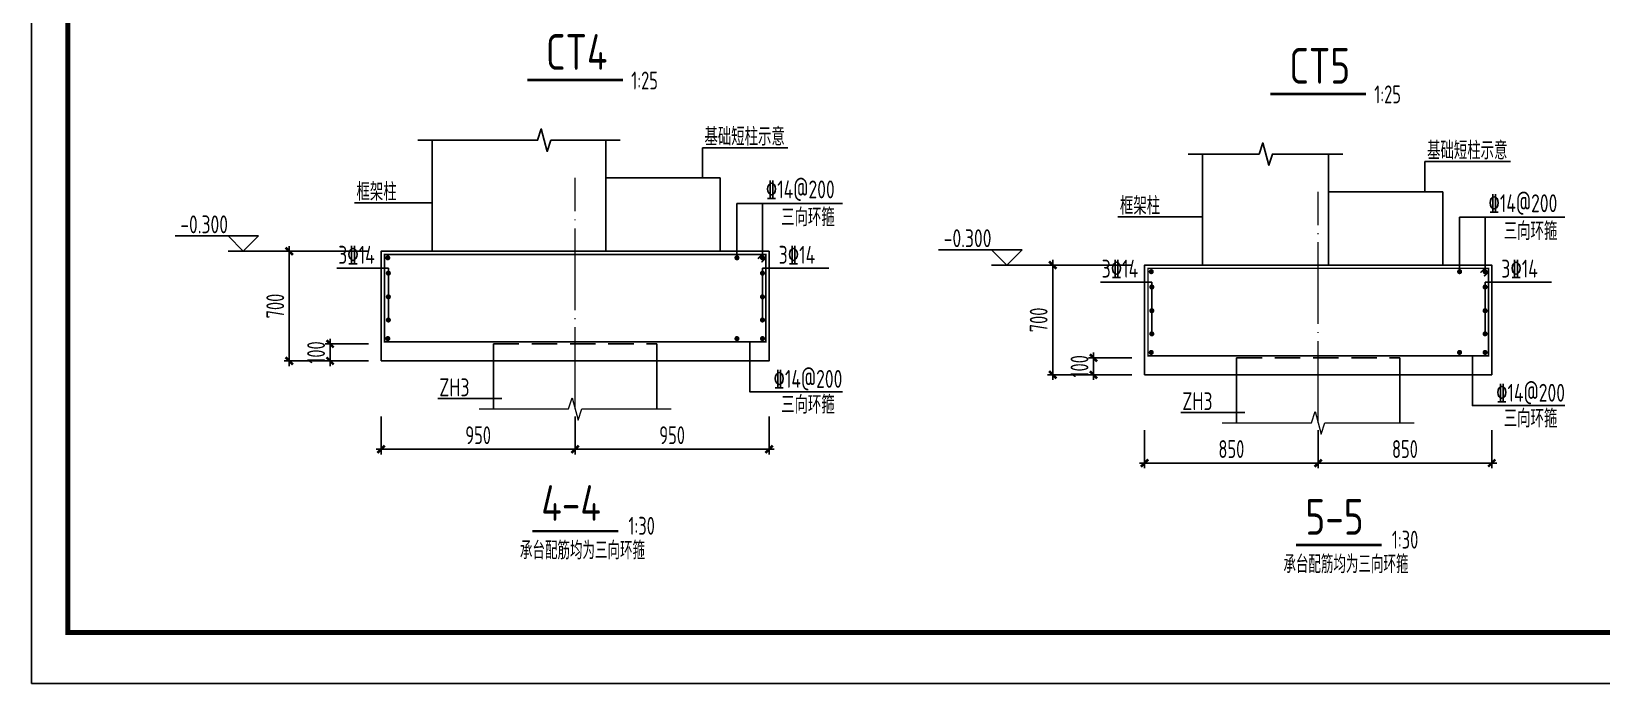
# Model space of a CAD drawing. Extents: x -3102990 to -851544, y -5293060 to -2540151.
# Drawn here: x -2444170 to -2413411, y -2672902 to -2660129 of the extents above; entities that cross this region are included whole.
import ezdxf
from ezdxf.enums import TextEntityAlignment as Align

# ---------------------------------------------------------------- set-up
doc = ezdxf.new("R2010")
doc.units = 0
doc.header["$LTSCALE"] = 1000
doc.header["$PDMODE"] = 1
doc.linetypes.add('DASHED', pattern=[0.75, 0.5, -0.25])
doc.linetypes.add('DOTE', pattern=[2.42, 2, -0.2, 0.02, -0.2])
doc.layers.get('0').update_dxf_attribs({"linetype": 'CONTINUOUS'})
doc.layers.get('Defpoints').update_dxf_attribs({"linetype": 'CONTINUOUS'})
for name, color, linetype in [('AXIS', 253, 'DOTE'), ('BASE_DE', 7, 'CONTINUOUS'), ('DIM', 3, 'CONTINUOUS'), ('NUM', 7, 'CONTINUOUS'), ('PILE_DE', 7, 'CONTINUOUS'), ('PILE_DE_DASH', 9, 'DASHED'), ('PUB_TITLE', 4, 'CONTINUOUS'), ('REIN', 1, 'CONTINUOUS'), ('TEXT', 7, 'CONTINUOUS'), ('THIN', 7, 'CONTINUOUS')]:
    doc.layers.add(name, color=color, linetype=linetype)
doc.layers.add('yichutu', color=7, linetype='CONTINUOUS', true_color=0xffffff, plot=False)
doc.styles.add('TSSD_Dimension', font='tssdeng.shx', dxfattribs={"width": 0.7, "bigfont": 'Hztxt.shx'})
doc.styles.add('TSSD_Label', font='tssdeng.shx', dxfattribs={"width": 0.75, "bigfont": 'hztxt.shx'})
doc.styles.add('TSSD_Rein', font='Tssdeng.shx', dxfattribs={"width": 0.75, "bigfont": 'hztxt.shx'})
doc.dimstyles.new('TSSD_25_100', dxfattribs={"dimtxt": 350, "dimasz": 100, "dimexe": 100, "dimexo": 250, "dimgap": 100, "dimtad": 1, "dimdec": 0, "dimlfac": 0.25, "dimzin": 0, "dimdsep": 46, "dimtxsty": 'TSSD_Dimension', "dimblk": 'ARCHTICK', "dimcen": 0, "dimdle": 100, "dimclrt": 7, "dimadec": 0, "dimazin": 0, "dimtfac": 1, "dimtdec": 0, "dimtix": 1, "dimtmove": 2, "dimatfit": 3, "dimfxl": 1, "dimtolj": 1, "dimtzin": 0, "dimarcsym": 0})
doc.dimstyles.new('TSSD_30_100', dxfattribs={"dimtxt": 350, "dimasz": 100, "dimexe": 100, "dimexo": 250, "dimgap": 100, "dimtad": 1, "dimdec": 0, "dimlfac": 0.3, "dimzin": 0, "dimdsep": 46, "dimtxsty": 'TSSD_Dimension', "dimblk": 'ARCHTICK', "dimcen": 0, "dimdle": 100, "dimclrt": 7, "dimadec": 0, "dimazin": 0, "dimtfac": 1, "dimtdec": 0, "dimtix": 1, "dimtmove": 2, "dimatfit": 3, "dimfxl": 1, "dimtolj": 1, "dimtzin": 0, "dimarcsym": 0})

# ---------------------------------------------------------------- blocks, each defined once
blk = doc.blocks.new('_ArchTick')
at = {"color": 0, "const_width": 0.5}
blk.add_lwpolyline([(-0.71, -0.71), (0.71, 0.71)], dxfattribs=at)
blk = doc.blocks.new('*D2208')
at = {"layer": 'Defpoints', "color": 0}
for p in [(-2439118, -2664433), (-2437318, -2664433), (-2437318, -2666583)]:
    blk.add_point(p, dxfattribs=at)
at = {"layer": 'DIM', "color": 0, "lineweight": -2}
for p, q in [((-2439118, -2666683), (-2439118, -2664333)), ((-2437568, -2664433), (-2439218, -2664433)), ((-2437568, -2666583), (-2439218, -2666583))]:
    blk.add_line(p, q, dxfattribs=at)
at = {"layer": 'DIM', "color": 0, "lineweight": -2, "xscale": 100, "yscale": 100, "zscale": 100}
for p, rotation in [((-2439118, -2664433), 90), ((-2439118, -2666583), 270)]:
    blk.add_blockref('_ArchTick', p, dxfattribs=dict(at, rotation=rotation))
at = {"layer": 'DIM', "color": 7, "insert": (-2439393, -2665508), "char_height": 350, "attachment_point": 5, "rotation": 90, "style": 'TSSD_Dimension'}
blk.add_mtext('\\A1;700', dxfattribs=at)
blk = doc.blocks.new('*D2209')
at = {"layer": 'Defpoints', "color": 0}
for p in [(-2438318, -2666250), (-2437318, -2666250), (-2437318, -2666583)]:
    blk.add_point(p, dxfattribs=at)
at = {"layer": 'DIM', "color": 0, "lineweight": -2}
for p, q in [((-2438318, -2666250), (-2438318, -2666150)), ((-2437568, -2666250), (-2438418, -2666250)), ((-2438318, -2666583), (-2438318, -2666250)), ((-2437568, -2666583), (-2438418, -2666583)), ((-2438318, -2666583), (-2438318, -2666683))]:
    blk.add_line(p, q, dxfattribs=at)
at = {"layer": 'DIM', "color": 0, "lineweight": -2, "xscale": 100, "yscale": 100, "zscale": 100}
for p, rotation in [((-2438318, -2666250), 270), ((-2438318, -2666583), 90)]:
    blk.add_blockref('_ArchTick', p, dxfattribs=dict(at, rotation=rotation))
at = {"layer": 'DIM', "color": 7, "insert": (-2438593, -2666417), "char_height": 350, "attachment_point": 5, "rotation": 90, "style": 'TSSD_Dimension'}
blk.add_mtext('\\A1;100', dxfattribs=at)
blk = doc.blocks.new('_reinbk')
blk.add_line((0, 0), (0, 0))
blk = doc.blocks.new('*D2210')
at = {"layer": 'Defpoints', "color": 0, "ltscale": 1.5}
for p in [(-2437318, -2667420), (-2433518, -2667420), (-2433518, -2668313)]:
    blk.add_point(p, dxfattribs=at)
at = {"layer": 'DIM', "color": 0, "lineweight": -2, "ltscale": 1.5}
for p, q in [((-2437318, -2667670), (-2437318, -2668413)), ((-2433518, -2667670), (-2433518, -2668413)), ((-2437418, -2668313), (-2433418, -2668313))]:
    blk.add_line(p, q, dxfattribs=at)
at = {"layer": 'DIM', "color": 0, "lineweight": -2, "ltscale": 1.5, "xscale": 100, "yscale": 100, "zscale": 100, "rotation": 180}
blk.add_blockref('_ArchTick', (-2437318, -2668313), dxfattribs=at)
at = {"layer": 'DIM', "color": 0, "lineweight": -2, "ltscale": 1.5, "xscale": 100, "yscale": 100, "zscale": 100}
blk.add_blockref('_ArchTick', (-2433518, -2668313), dxfattribs=at)
at = {"layer": 'DIM', "color": 7, "ltscale": 1.5, "insert": (-2435418, -2668038), "char_height": 350, "attachment_point": 5, "style": 'TSSD_Dimension'}
blk.add_mtext('\\A1;950', dxfattribs=at)
blk = doc.blocks.new('*D2211')
at = {"layer": 'Defpoints', "color": 0, "ltscale": 1.5}
for p in [(-2433518, -2667420), (-2429718, -2667420), (-2429718, -2668313)]:
    blk.add_point(p, dxfattribs=at)
at = {"layer": 'DIM', "color": 0, "lineweight": -2, "ltscale": 1.5}
for p, q in [((-2433518, -2667670), (-2433518, -2668413)), ((-2429718, -2667670), (-2429718, -2668413)), ((-2433618, -2668313), (-2429618, -2668313))]:
    blk.add_line(p, q, dxfattribs=at)
at = {"layer": 'DIM', "color": 0, "lineweight": -2, "ltscale": 1.5, "xscale": 100, "yscale": 100, "zscale": 100, "rotation": 180}
blk.add_blockref('_ArchTick', (-2433518, -2668313), dxfattribs=at)
at = {"layer": 'DIM', "color": 0, "lineweight": -2, "ltscale": 1.5, "xscale": 100, "yscale": 100, "zscale": 100}
blk.add_blockref('_ArchTick', (-2429718, -2668313), dxfattribs=at)
at = {"layer": 'DIM', "color": 7, "ltscale": 1.5, "insert": (-2431618, -2668038), "char_height": 350, "attachment_point": 5, "style": 'TSSD_Dimension'}
blk.add_mtext('\\A1;950', dxfattribs=at)
blk = doc.blocks.new('*D2218')
at = {"layer": 'Defpoints', "color": 0}
for p in [(-2424163, -2664705), (-2422363, -2664705), (-2422363, -2666855)]:
    blk.add_point(p, dxfattribs=at)
at = {"layer": 'DIM', "color": 0, "lineweight": -2}
for p, q in [((-2424163, -2666955), (-2424163, -2664605)), ((-2422613, -2664705), (-2424263, -2664705)), ((-2422613, -2666855), (-2424263, -2666855))]:
    blk.add_line(p, q, dxfattribs=at)
at = {"layer": 'DIM', "color": 0, "lineweight": -2, "xscale": 100, "yscale": 100, "zscale": 100}
for p, rotation in [((-2424163, -2664705), 90), ((-2424163, -2666855), 270)]:
    blk.add_blockref('_ArchTick', p, dxfattribs=dict(at, rotation=rotation))
at = {"layer": 'DIM', "color": 7, "insert": (-2424438, -2665780), "char_height": 350, "attachment_point": 5, "rotation": 90, "style": 'TSSD_Dimension'}
blk.add_mtext('\\A1;700', dxfattribs=at)
blk = doc.blocks.new('*D2219')
at = {"layer": 'Defpoints', "color": 0}
for p in [(-2423363, -2666521), (-2422363, -2666521), (-2422363, -2666855)]:
    blk.add_point(p, dxfattribs=at)
at = {"layer": 'DIM', "color": 0, "lineweight": -2}
for p, q in [((-2422613, -2666521), (-2423463, -2666521)), ((-2423363, -2666521), (-2423363, -2666421)), ((-2423363, -2666855), (-2423363, -2666521)), ((-2422613, -2666855), (-2423463, -2666855)), ((-2423363, -2666855), (-2423363, -2666955))]:
    blk.add_line(p, q, dxfattribs=at)
at = {"layer": 'DIM', "color": 0, "lineweight": -2, "xscale": 100, "yscale": 100, "zscale": 100}
for p, rotation in [((-2423363, -2666521), 270), ((-2423363, -2666855), 90)]:
    blk.add_blockref('_ArchTick', p, dxfattribs=dict(at, rotation=rotation))
at = {"layer": 'DIM', "color": 7, "insert": (-2423638, -2666688), "char_height": 350, "attachment_point": 5, "rotation": 90, "style": 'TSSD_Dimension'}
blk.add_mtext('\\A1;100', dxfattribs=at)
blk = doc.blocks.new('*D2220')
at = {"layer": 'Defpoints', "color": 0, "ltscale": 1.5}
for p in [(-2422363, -2667691), (-2418963, -2667691), (-2418963, -2668584)]:
    blk.add_point(p, dxfattribs=at)
at = {"layer": 'DIM', "color": 0, "lineweight": -2, "ltscale": 1.5}
for p, q in [((-2422363, -2667941), (-2422363, -2668684)), ((-2418963, -2667941), (-2418963, -2668684)), ((-2422463, -2668584), (-2418863, -2668584))]:
    blk.add_line(p, q, dxfattribs=at)
at = {"layer": 'DIM', "color": 0, "lineweight": -2, "ltscale": 1.5, "xscale": 100, "yscale": 100, "zscale": 100, "rotation": 180}
blk.add_blockref('_ArchTick', (-2422363, -2668584), dxfattribs=at)
at = {"layer": 'DIM', "color": 0, "lineweight": -2, "ltscale": 1.5, "xscale": 100, "yscale": 100, "zscale": 100}
blk.add_blockref('_ArchTick', (-2418963, -2668584), dxfattribs=at)
at = {"layer": 'DIM', "color": 7, "ltscale": 1.5, "insert": (-2420663, -2668309), "char_height": 350, "attachment_point": 5, "style": 'TSSD_Dimension'}
blk.add_mtext('\\A1;850', dxfattribs=at)
blk = doc.blocks.new('*D2221')
at = {"layer": 'Defpoints', "color": 0, "ltscale": 1.5}
for p in [(-2418963, -2667691), (-2415563, -2667691), (-2415563, -2668584)]:
    blk.add_point(p, dxfattribs=at)
at = {"layer": 'DIM', "color": 0, "lineweight": -2, "ltscale": 1.5}
for p, q in [((-2418963, -2667941), (-2418963, -2668684)), ((-2415563, -2667941), (-2415563, -2668684)), ((-2419063, -2668584), (-2415463, -2668584))]:
    blk.add_line(p, q, dxfattribs=at)
at = {"layer": 'DIM', "color": 0, "lineweight": -2, "ltscale": 1.5, "xscale": 100, "yscale": 100, "zscale": 100, "rotation": 180}
blk.add_blockref('_ArchTick', (-2418963, -2668584), dxfattribs=at)
at = {"layer": 'DIM', "color": 0, "lineweight": -2, "ltscale": 1.5, "xscale": 100, "yscale": 100, "zscale": 100}
blk.add_blockref('_ArchTick', (-2415563, -2668584), dxfattribs=at)
at = {"layer": 'DIM', "color": 7, "ltscale": 1.5, "insert": (-2417263, -2668309), "char_height": 350, "attachment_point": 5, "style": 'TSSD_Dimension'}
blk.add_mtext('\\A1;850', dxfattribs=at)
blk = doc.blocks.new('A$C18BE6784')
at = {"layer": 'PUB_TITLE'}
blk.add_lwpolyline([(0, 0), (0, 42000), (89100, 42000), (89100, 0)], close=True, dxfattribs=at)
at = {"layer": 'PUB_TITLE', "const_width": 100}
blk.add_lwpolyline([(88100, 1000), (88100, 41000), (713, 41000), (713, 1000), (88100, 1000)], dxfattribs=at)
blk = doc.blocks.new('yct-891-420-89100-42000-100-2004.0')
at = {"layer": 'yichutu', "color": 7, "true_color": 0xffffff}
blk.add_lwpolyline([(0, 0), (0, 42000), (89100, 42000), (89100, 0)], close=True, dxfattribs=at)

msp = doc.modelspace()

# ---------------------------------------------------------------- linework, layer by layer
at = {"linetype": 'ByBlock'}
for p, q in [((-2438185.26, -2664766.89), (-2437177.37, -2664766.89)), ((-2437177.37, -2665781.26), (-2437177.37, -2664766.89)), ((-2429848.38, -2665781.26), (-2429848.38, -2664766.89)), ((-2429848.38, -2664766.89), (-2428549.41, -2664766.89)), ((-2423229.46, -2665038.12), (-2422221.58, -2665038.12)), ((-2422221.58, -2666052.49), (-2422221.58, -2665038.12)), ((-2415692.59, -2666052.49), (-2415692.59, -2665038.12)), ((-2415692.59, -2665038.12), (-2414393.62, -2665038.12))]:
    msp.add_line(p, q, dxfattribs=at)
at = {"layer": 'AXIS', "linetype": 'DOTE', "lineweight": 5, "ltscale": 0.8}
for p, q in [((-2433518.38, -2667523.7), (-2433518.38, -2662999.86)), ((-2418962.59, -2667794.93), (-2418962.59, -2663271.09))]:
    msp.add_line(p, q, dxfattribs=at)
at = {"layer": 'BASE_DE'}
for p, q in [((-2436320.76, -2664433.41), (-2436320.76, -2662260.29)), ((-2432918.38, -2664433.41), (-2432918.38, -2662260.29)), ((-2431026.03, -2662406.35), (-2431026.03, -2662999.86)), ((-2421230.64, -2664704.64), (-2421230.64, -2662531.52)), ((-2418762.59, -2664704.64), (-2418762.59, -2662531.52)), ((-2416870.24, -2662677.58), (-2416870.24, -2663271.09)), ((-2430678.38, -2662999.86), (-2432918.38, -2662999.86)), ((-2430678.38, -2664433.41), (-2430678.38, -2662999.86)), ((-2416522.59, -2663271.09), (-2418762.59, -2663271.09)), ((-2416522.59, -2664704.64), (-2416522.59, -2663271.09))]:
    msp.add_line(p, q, dxfattribs=at)
for points in [[(-2437318.38, -2666583.41), (-2429718.38, -2666583.41), (-2429718.38, -2664433.41), (-2437318.38, -2664433.41), (-2437318.38, -2666583.41)], [(-2422362.59, -2666854.64), (-2415562.59, -2666854.64), (-2415562.59, -2664704.64), (-2422362.59, -2664704.64), (-2422362.59, -2666854.64)]]:
    msp.add_lwpolyline(points, dxfattribs=at)
at = {"layer": 'NUM', "linetype": 'ByBlock'}
for p, q in [((-2436208.09, -2667321.82, 100), (-2434957.27, -2667321.82, 100)), ((-2421652.3, -2667593.05, 100), (-2420401.48, -2667593.05, 100))]:
    msp.add_line(p, q, dxfattribs=at)
at = {"layer": 'NUM', "const_width": 50}
for points in [[(-2432582.69, -2661081.83), (-2434456.01, -2661081.83)], [(-2418026.89, -2661353.06), (-2419900.21, -2661353.06)], [(-2432675.23, -2669916.75), (-2434355.89, -2669916.75)], [(-2417719.44, -2670187.98), (-2419400.1, -2670187.98)]]:
    msp.add_lwpolyline(points, dxfattribs=at)
at = {"layer": 'PILE_DE'}
for p, q in [((-2435118.38, -2667523.7), (-2435118.38, -2666583.41)), ((-2431918.38, -2666583.41), (-2431918.38, -2667523.7)), ((-2420562.59, -2667794.93), (-2420562.59, -2666854.64)), ((-2417362.59, -2666854.64), (-2417362.59, -2667794.93))]:
    msp.add_line(p, q, dxfattribs=at)
at = {"layer": 'PILE_DE_DASH'}
for p, q in [((-2435118.38, -2666583.41), (-2435118.38, -2666250.08)), ((-2435118.38, -2666250.08), (-2431918.38, -2666250.08)), ((-2431918.38, -2666250.08), (-2431918.38, -2666583.41)), ((-2420562.59, -2666854.64), (-2420562.59, -2666521.31)), ((-2420562.59, -2666521.31), (-2417362.59, -2666521.31)), ((-2417362.59, -2666521.31), (-2417362.59, -2666854.64))]:
    msp.add_line(p, q, dxfattribs=at)
at = {"layer": 'REIN', "const_width": 30}
for points in [[(-2429938.94, -2664583.26), (-2429854.09, -2664498.41), (-2429783.38, -2664498.41), (-2429783.38, -2666210.36), (-2437253.38, -2666210.36), (-2437253.38, -2664498.41), (-2429783.38, -2664498.41), (-2429783.38, -2664569.12), (-2429868.23, -2664653.98)], [(-2415783.15, -2664854.5), (-2415698.3, -2664769.64), (-2415627.59, -2664769.64), (-2415627.59, -2666481.59), (-2422297.59, -2666481.59), (-2422297.59, -2664769.64), (-2415627.59, -2664769.64), (-2415627.59, -2664840.35), (-2415712.44, -2664925.21)]]:
    msp.add_lwpolyline(points, dxfattribs=at)
at = {"layer": 'REIN', "const_width": 50}
for points in [[(-2437163.38, -2664563.41, -1), (-2437213.38, -2664563.41, -1)], [(-2430373.38, -2664563.41, 1), (-2430323.38, -2664563.41, 1)], [(-2429873.38, -2664563.41, 1), (-2429823.38, -2664563.41, 1)], [(-2437202.37, -2664864.02, 1), (-2437152.37, -2664864.02, 1)], [(-2429873.38, -2664864.02, 1), (-2429823.38, -2664864.02, 1)], [(-2422207.59, -2664834.64, -1), (-2422257.59, -2664834.64, -1)], [(-2416217.59, -2664834.64, 1), (-2416167.59, -2664834.64, 1)], [(-2415717.59, -2664834.64, 1), (-2415667.59, -2664834.64, 1)], [(-2437202.37, -2665327.97, 1), (-2437152.37, -2665327.97, 1)], [(-2429873.38, -2665327.97, 1), (-2429823.38, -2665327.97, 1)], [(-2422246.58, -2665135.25, 1), (-2422196.58, -2665135.25, 1)], [(-2415717.59, -2665135.25, 1), (-2415667.59, -2665135.25, 1)], [(-2422246.58, -2665599.2, 1), (-2422196.58, -2665599.2, 1)], [(-2415717.59, -2665599.2, 1), (-2415667.59, -2665599.2, 1)], [(-2437202.37, -2665781.26, 1), (-2437152.37, -2665781.26, 1)], [(-2429873.38, -2665781.26, 1), (-2429823.38, -2665781.26, 1)], [(-2437163.38, -2666145.36, -1), (-2437213.38, -2666145.36, -1)], [(-2430373.38, -2666145.36, 1), (-2430323.38, -2666145.36, 1)], [(-2429873.38, -2666145.36, 1), (-2429823.38, -2666145.36, 1)], [(-2422246.58, -2666052.49, 1), (-2422196.58, -2666052.49, 1)], [(-2415717.59, -2666052.49, 1), (-2415667.59, -2666052.49, 1)], [(-2422207.59, -2666416.59, -1), (-2422257.59, -2666416.59, -1)], [(-2416217.59, -2666416.59, 1), (-2416167.59, -2666416.59, 1)], [(-2415717.59, -2666416.59, 1), (-2415667.59, -2666416.59, 1)]]:
    msp.add_lwpolyline(points, format="xyb", close=True, dxfattribs=at)
at = {"layer": 'TEXT'}
for p, q in [((-2429348.8, -2662406.35), (-2431026.03, -2662406.35)), ((-2415193, -2662677.58), (-2416870.24, -2662677.58)), ((-2436320.76, -2663487.87), (-2437842.43, -2663487.87)), ((-2430348.38, -2664563.41), (-2430348.38, -2663498.41)), ((-2430348.38, -2663498.41), (-2428283.38, -2663498.41)), ((-2429848.38, -2664563.41), (-2429848.38, -2663498.41)), ((-2421230.64, -2663759.1), (-2422886.64, -2663759.1)), ((-2416192.59, -2664834.64), (-2416192.59, -2663769.64)), ((-2416192.59, -2663769.64), (-2414127.59, -2663769.64)), ((-2415692.59, -2664834.64), (-2415692.59, -2663769.64))]:
    msp.add_line(p, q, dxfattribs=at)
for points in [[(-2430098.38, -2666210.36), (-2430098.38, -2667185.08), (-2428283.38, -2667185.08)], [(-2415942.59, -2666481.59), (-2415942.59, -2667456.31), (-2414127.59, -2667456.31)]]:
    msp.add_lwpolyline(points, dxfattribs=at)
at = {"layer": 'THIN'}
for p, q in [((-2439718.38, -2664133.41), (-2441356.84, -2664133.41)), ((-2440018.38, -2664433.41), (-2440318.38, -2664133.41)), ((-2440018.38, -2664433.41), (-2439718.38, -2664133.41)), ((-2439218.38, -2664433.41), (-2440318.38, -2664433.41)), ((-2424762.59, -2664404.64), (-2426401.05, -2664404.64)), ((-2425062.59, -2664704.64), (-2425362.59, -2664404.64)), ((-2425062.59, -2664704.64), (-2424762.59, -2664404.64)), ((-2424262.59, -2664704.64), (-2425362.59, -2664704.64))]:
    msp.add_line(p, q, dxfattribs=at)
at = {"layer": 'THIN', "ltscale": 1.5}
for points in [[(-2436600.76, -2662260.29), (-2434253.38, -2662260.29), (-2434183.38, -2662040.29), (-2434063.38, -2662480.29), (-2433993.38, -2662260.29), (-2432638.38, -2662260.29)], [(-2421510.64, -2662531.52), (-2420118.67, -2662531.52), (-2420048.67, -2662311.52), (-2419928.67, -2662751.52), (-2419858.67, -2662531.52), (-2418482.59, -2662531.52)]]:
    msp.add_lwpolyline(points, dxfattribs=at)
at = {"layer": 'THIN', "lineweight": 5, "ltscale": 1.5}
for points in [[(-2435398.38, -2667523.7), (-2433648.38, -2667523.7), (-2433578.38, -2667303.7), (-2433458.38, -2667743.7), (-2433388.38, -2667523.7), (-2431638.38, -2667523.7)], [(-2420842.59, -2667794.93), (-2419092.59, -2667794.93), (-2419022.59, -2667574.93), (-2418902.59, -2668014.93), (-2418832.59, -2667794.93), (-2417082.59, -2667794.93)]]:
    msp.add_lwpolyline(points, dxfattribs=at)

# ---------------------------------------------------------------- block references
at = {"ltscale": 1.5}
msp.add_blockref('A$C18BE6784', (-2444169.83, -2672902.4), dxfattribs=at)
at = {"layer": 'TEXT', "xscale": 100, "yscale": 100, "zscale": 100, "rotation": 90}
for p in [(-2430098.38, -2666210.36), (-2415942.59, -2666481.59)]:
    msp.add_blockref('_reinbk', p, dxfattribs=at)
at = {"layer": 'yichutu'}
msp.add_blockref('yct-891-420-89100-42000-100-2004.0', (-2444169.84, -2672902.4), dxfattribs=at)

# ---------------------------------------------------------------- texts
at = {"layer": 'TEXT', "style": 'TSSD_Label', "width": 0.8}
for s, p in [('CT4', (-2433488.24, -2660881.83)), ('CT5', (-2418932.44, -2661153.06)), ('4-4', (-2433598.09, -2669716.75)), ('5-5', (-2418642.3, -2669987.98))]:
    msp.add_text(s, height=700, dxfattribs=at).set_placement(p, align=Align.CENTER)
at = {"layer": 'TEXT', "style": 'TSSD_Rein'}
for s, width, p in [('1:25', 0.7, (-2432419.15, -2661266.18)), ('1:25', 0.7, (-2417863.36, -2661537.42)), ('基础短柱示意', 0.75, (-2430985.41, -2662365.06)), ('基础短柱示意', 0.75, (-2416829.62, -2662636.3)), ('框架柱', 0.75, (-2437801.81, -2663446.59)), ('框架柱', 0.75, (-2422846.01, -2663717.82)), ('ZH3', 0.75, (-2436179.46, -2667275.62)), ('ZH3', 0.75, (-2421623.66, -2667546.85)), ('1:30', 0.7, (-2432474.22, -2669987.39)), ('承台配筋均为三向环箍', 0.7, (-2434599.69, -2670468.56, -48)), ('1:30', 0.7, (-2417518.42, -2670258.62)), ('承台配筋均为三向环箍', 0.7, (-2419643.89, -2670739.8, -48))]:
    msp.add_text(s, height=350, dxfattribs=dict(at, width=width)).set_placement(p)
at = {"layer": 'TEXT', "style": 'TSSD_Rein', "width": 0.75}
for s, p in [('%%13214@200', (-2428433.38, -2663398.41)), ('%%13214@200', (-2414277.59, -2663669.64)), ('-0.300', (-2440318.38, -2664083.41)), ('三向环箍', (-2428433.38, -2663943.89)), ('-0.300', (-2425362.59, -2664354.64)), ('三向环箍', (-2414277.59, -2664215.12)), ('3%%13214', (-2437443.66, -2664679.5)), ('3%%13214', (-2428815.7, -2664679.5)), ('3%%13214', (-2422487.86, -2664950.73)), ('3%%13214', (-2414659.9, -2664950.73)), ('%%13214@200', (-2428283.38, -2667110.08)), ('%%13214@200', (-2414127.59, -2667381.31)), ('三向环箍', (-2428433.38, -2667614.39)), ('三向环箍', (-2414277.59, -2667885.62))]:
    msp.add_text(s, height=350, dxfattribs=at).set_placement(p, align=Align.RIGHT)

# ---------------------------------------------------------------- dimensions: what is measured, and where the dimension line sits
at = {"layer": 'DIM'}
for base, p1, p2, picture, middle in [((-2439118.38, -2664433.41), (-2437318.38, -2666583.41), (-2437318.38, -2664433.41), '*D2208', (-2439393.38, -2665508.41)), ((-2424162.59, -2664704.64), (-2422362.59, -2666854.64), (-2422362.59, -2664704.64), '*D2218', (-2424437.59, -2665779.64))]:
    dim = msp.add_linear_dim(base=base, p1=p1, p2=p2, angle=90, text='700', dimstyle='TSSD_30_100', dxfattribs=at)
    dim.commit()
    dim.dimension.update_dxf_attribs({"geometry": picture, "text_midpoint": middle})
for base, p1, p2, picture, middle in [((-2438318.38, -2666250.08), (-2437318.38, -2666583.41), (-2437318.38, -2666250.08), '*D2209', (-2438593.38, -2666416.75)), ((-2423362.59, -2666521.31), (-2422362.59, -2666854.64), (-2422362.59, -2666521.31), '*D2219', (-2423637.59, -2666687.98))]:
    dim = msp.add_linear_dim(base=base, p1=p1, p2=p2, angle=90, dimstyle='TSSD_30_100', dxfattribs=at)
    dim.commit()
    dim.dimension.update_dxf_attribs({"geometry": picture, "text_midpoint": middle})
at = {"layer": 'DIM', "ltscale": 1.5}
for base, p1, p2, picture, middle in [((-2433518.38, -2668312.62), (-2437318.38, -2667420.11), (-2433518.38, -2667420.11), '*D2210', (-2435418.38, -2668037.62)), ((-2429718.38, -2668312.62), (-2433518.38, -2667420.11), (-2429718.38, -2667420.11), '*D2211', (-2431618.38, -2668037.62)), ((-2418962.59, -2668583.86), (-2422362.59, -2667691.34), (-2418962.59, -2667691.34), '*D2220', (-2420662.59, -2668308.86)), ((-2415562.59, -2668583.86), (-2418962.59, -2667691.34), (-2415562.59, -2667691.34), '*D2221', (-2417262.59, -2668308.86))]:
    dim = msp.add_linear_dim(base=base, p1=p1, p2=p2, dimstyle='TSSD_25_100', dxfattribs=at)
    dim.commit()
    dim.dimension.update_dxf_attribs({"geometry": picture, "text_midpoint": middle})

doc.saveas('drawing.dxf')
